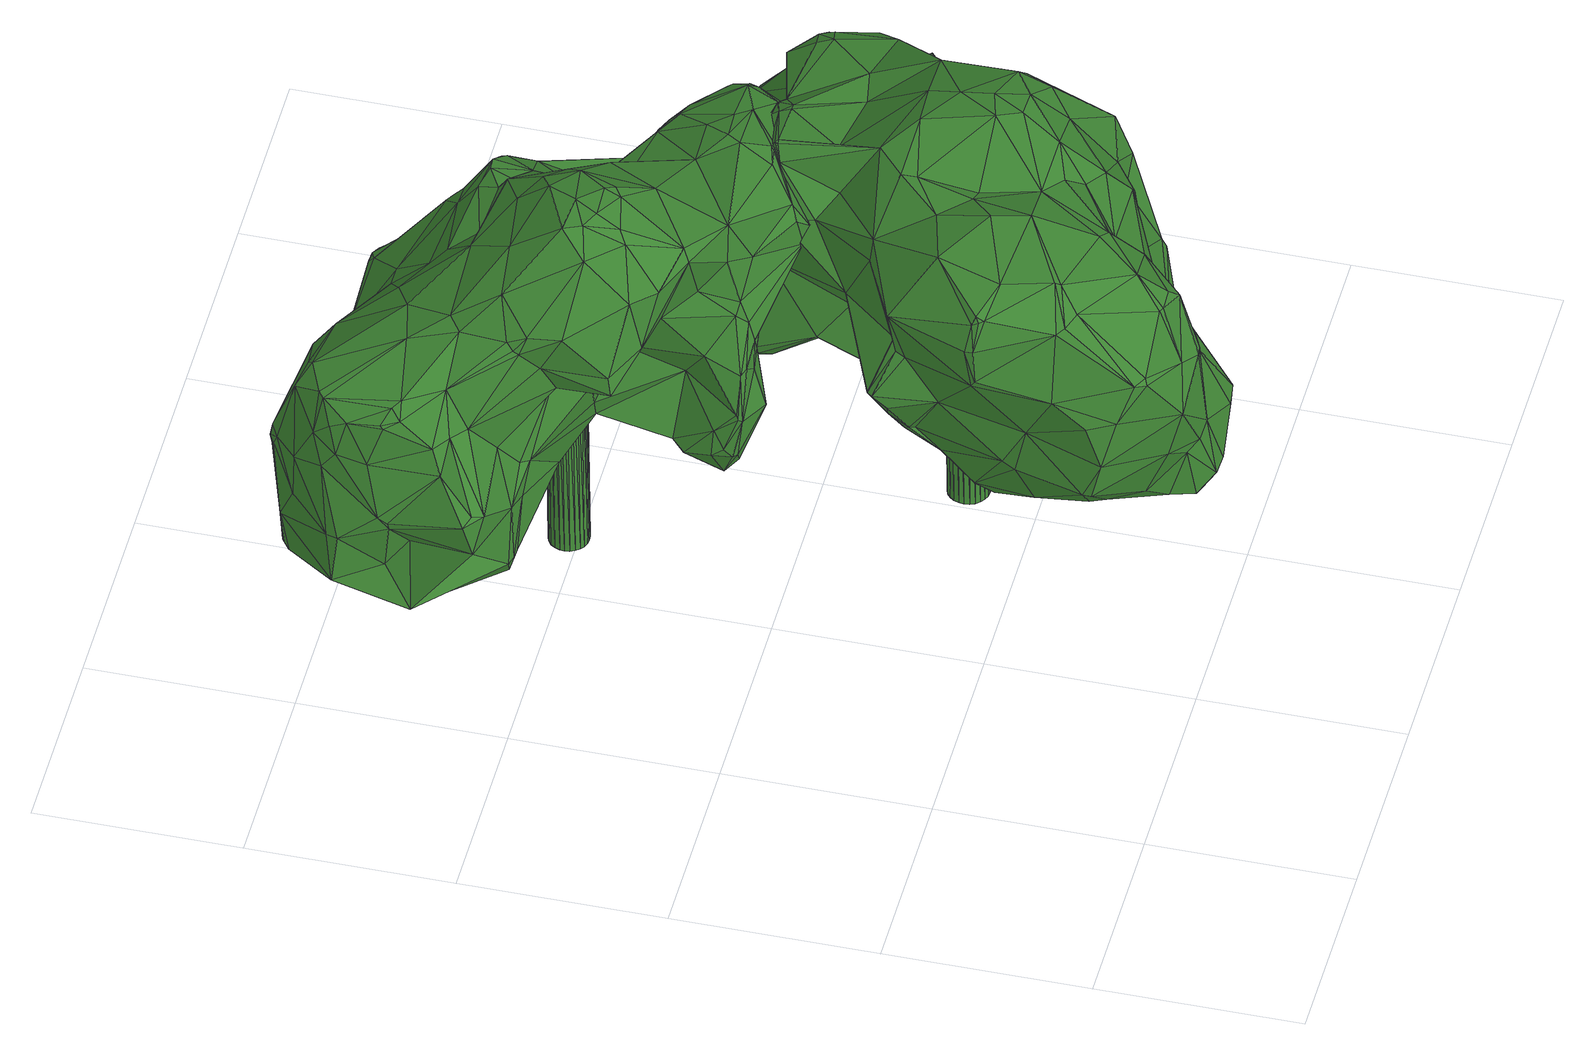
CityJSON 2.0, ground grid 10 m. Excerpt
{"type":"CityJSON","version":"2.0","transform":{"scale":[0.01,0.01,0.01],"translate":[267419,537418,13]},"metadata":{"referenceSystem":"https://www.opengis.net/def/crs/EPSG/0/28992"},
"CityObjects":{
"tree1":{"type":"SolitaryVegetationObject","attributes":{"gtid":32,"crown_width_m":23.28,"crown_median_z":26.07,"crown_r50_m":0.394,"crown_porosity":0.878,"trunk_H_m":12.9,"trunk_DBH_m":1.91,"trunk_radius_m":0.955,"trunk_base_height_m":13.17,"original_gtid":"32"},"geometry":[{"type":"Solid","lod":"3","boundaries":[[[[0,1,2]],[[3,4,5]],[[6,7,8]],[[9,10,11]],[[12,13,14]],[[15,16,17]],[[18,19,20]],[[21,22,23]],[[24,25,26]],[[27,28,29]],[[30,31,32]],[[33,31,30]],[[34,35,36]],[[37,38,39]],[[40,41,42]],[[43,44,45]],[[46,47,27]],[[48,49,50]],[[51,52,16]],[[17,16,52]],[[53,5,54]],[[55,56,57]],[[55,36,56]],[[58,59,60]],[[25,61,62]],[[63,64,28]],[[56,65,57]],[[66,32,67]],[[68,69,70]],[[3,5,71]],[[26,72,73]],[[74,75,76]],[[46,27,29]],[[77,78,79]],[[37,39,24]],[[58,80,81]],[[60,59,82]],[[83,82,59]],[[84,85,86]],[[87,88,89]],[[37,90,91]],[[92,93,91]],[[94,45,95]],[[44,95,45]],[[32,31,96]],[[27,97,28]],[[11,10,98]],[[36,99,34]],[[100,101,102]],[[29,103,104]],[[105,106,107]],[[6,108,7]],[[6,34,108]],[[25,76,75]],[[75,26,25]],[[109,97,27]],[[110,111,112]],[[113,114,115]],[[112,116,117]],[[112,117,118]],[[51,116,119]],[[120,121,105]],[[16,122,123]],[[92,124,125]],[[126,79,40]],[[127,128,129]],[[130,2,131]],[[50,132,133]],[[71,109,134]],[[135,136,137]],[[138,139,140]],[[91,70,38]],[[141,142,143]],[[144,139,145]],[[146,147,148]],[[149,150,151]],[[102,101,152]],[[63,28,97]],[[153,152,2]],[[154,155,95]],[[156,157,158]],[[157,159,158]],[[125,160,93]],[[161,17,162]],[[0,2,130]],[[163,164,89]],[[56,36,35]],[[54,63,53]],[[133,132,165]],[[52,51,119]],[[166,108,167]],[[140,139,168]],[[97,53,63]],[[87,89,164]],[[169,46,104]],[[46,29,104]],[[170,171,172]],[[6,173,174]],[[6,174,35]],[[175,176,177]],[[178,179,180]],[[84,86,56]],[[181,182,183]],[[184,183,182]],[[185,186,187]],[[188,186,185]],[[189,190,191]],[[146,127,192]],[[146,193,127]],[[175,116,112]],[[52,119,162]],[[194,195,196]],[[153,197,102]],[[198,141,54]],[[97,109,71]],[[199,200,134]],[[28,201,29]],[[11,0,9]],[[130,9,0]],[[58,151,59]],[[15,17,161]],[[146,192,147]],[[202,148,147]],[[203,204,205]],[[206,207,45]],[[206,45,94]],[[162,17,52]],[[2,152,131]],[[34,33,167]],[[191,208,209]],[[210,211,111]],[[212,213,214]],[[62,18,215]],[[216,194,217]],[[35,174,218]],[[34,6,35]],[[108,8,7]],[[128,114,129]],[[71,53,97]],[[219,81,80]],[[85,84,220]],[[6,8,173]],[[221,222,39]],[[223,224,225]],[[83,59,151]],[[194,216,195]],[[107,106,226]],[[105,227,106]],[[30,32,66]],[[197,153,64]],[[25,62,228]],[[229,230,231]],[[187,206,232]],[[232,206,94]],[[221,39,38]],[[66,233,30]],[[70,221,38]],[[152,153,102]],[[234,235,126]],[[79,126,149]],[[67,236,130]],[[237,55,57]],[[56,86,65]],[[238,198,4]],[[81,77,239]],[[240,190,241]],[[239,77,79]],[[212,152,101]],[[62,61,18]],[[202,76,148]],[[234,242,235]],[[166,233,214]],[[23,22,227]],[[151,239,149]],[[149,239,79]],[[106,227,22]],[[106,22,226]],[[221,70,222]],[[239,151,58]],[[239,58,81]],[[43,45,207]],[[2,1,201]],[[243,43,207]],[[44,244,95]],[[33,245,31]],[[14,246,12]],[[247,13,12]],[[248,209,224]],[[161,249,15]],[[117,123,118]],[[207,185,243]],[[164,243,185]],[[184,43,243]],[[250,43,184]],[[251,252,253]],[[254,253,252]],[[12,246,181]],[[87,164,193]],[[255,193,164]],[[151,150,83]],[[255,164,185]],[[250,44,43]],[[256,246,14]],[[184,243,164]],[[257,222,258]],[[259,129,260]],[[129,259,192]],[[183,184,163]],[[184,164,163]],[[163,261,183]],[[129,113,260]],[[175,112,262]],[[14,263,256]],[[264,256,263]],[[264,263,14]],[[111,262,112]],[[227,265,23]],[[266,267,238]],[[250,244,44]],[[268,244,250]],[[89,88,261]],[[103,133,165]],[[103,165,104]],[[169,217,46]],[[162,119,269]],[[270,86,85]],[[83,150,265]],[[139,144,168]],[[162,271,161]],[[272,196,199]],[[273,136,274]],[[169,274,217]],[[34,167,108]],[[10,236,98]],[[54,4,198]],[[275,189,191]],[[21,156,22]],[[226,22,156]],[[37,91,38]],[[11,133,0]],[[195,216,92]],[[276,144,145]],[[36,277,99]],[[125,93,92]],[[143,142,158]],[[130,236,9]],[[98,278,11]],[[96,278,98]],[[276,278,96]],[[67,32,236]],[[236,32,96]],[[10,9,236]],[[279,280,213]],[[281,282,242]],[[283,284,280]],[[115,114,285]],[[166,284,108]],[[130,66,67]],[[279,283,280]],[[213,280,214]],[[30,167,33]],[[214,284,166]],[[212,131,152]],[[279,213,100]],[[214,280,284]],[[130,131,66]],[[212,214,233]],[[212,233,66]],[[212,66,131]],[[167,30,233]],[[167,233,166]],[[286,287,288]],[[289,288,287]],[[290,174,287]],[[283,108,284]],[[234,291,242]],[[74,113,266]],[[267,266,113]],[[292,125,124]],[[57,223,237]],[[226,142,198]],[[134,200,71]],[[93,160,68]],[[217,194,46]],[[196,47,194]],[[71,5,53]],[[194,47,46]],[[24,73,37]],[[196,195,199]],[[15,293,16]],[[134,109,272]],[[199,134,272]],[[24,61,25]],[[195,92,91]],[[272,47,196]],[[228,148,294]],[[215,20,295]],[[272,109,47]],[[27,47,109]],[[148,76,294]],[[25,294,76]],[[228,62,215]],[[25,228,294]],[[215,146,228]],[[228,146,148]],[[247,19,296]],[[204,291,297]],[[204,297,205]],[[298,266,238]],[[212,101,213]],[[213,101,100]],[[299,254,127]],[[300,253,185]],[[300,185,187]],[[185,253,255]],[[238,120,198]],[[18,296,19]],[[65,223,57]],[[42,301,302]],[[100,302,301]],[[100,301,279]],[[247,12,303]],[[181,303,12]],[[108,304,8]],[[283,304,108]],[[92,216,136]],[[305,306,307]],[[26,73,24]],[[126,235,308]],[[75,72,26]],[[193,255,299]],[[193,299,127]],[[137,210,110]],[[51,16,309]],[[224,86,270]],[[237,138,55]],[[110,112,118]],[[1,29,201]],[[290,287,286]],[[120,113,115]],[[310,170,172]],[[86,223,65]],[[224,223,86]],[[153,2,201]],[[140,55,138]],[[258,222,70]],[[206,187,186]],[[188,206,186]],[[311,312,313]],[[18,20,215]],[[296,61,257]],[[18,61,296]],[[147,192,259]],[[314,91,90]],[[260,147,259]],[[253,299,255]],[[31,276,96]],[[54,141,143]],[[315,84,56]],[[314,90,3]],[[236,96,98]],[[217,274,136]],[[126,308,149]],[[1,103,29]],[[120,115,121]],[[301,316,279]],[[70,69,258]],[[203,157,156]],[[197,157,203]],[[107,198,120]],[[249,317,154]],[[155,154,317]],[[81,318,77]],[[85,171,270]],[[91,93,68]],[[74,298,75]],[[74,266,298]],[[232,230,187]],[[319,320,209]],[[129,192,127]],[[184,182,268]],[[216,217,136]],[[99,245,33]],[[277,245,99]],[[308,235,282]],[[242,282,235]],[[168,144,276]],[[42,297,40]],[[40,297,321]],[[320,322,241]],[[323,248,170]],[[319,248,323]],[[208,191,240]],[[219,80,324]],[[324,80,58]],[[231,325,323]],[[306,326,122]],[[68,70,91]],[[189,327,190]],[[248,171,170]],[[324,58,60]],[[312,311,138]],[[260,202,147]],[[64,54,159]],[[328,176,208]],[[328,271,176]],[[285,114,252]],[[40,79,41]],[[79,78,41]],[[193,329,87]],[[146,329,193]],[[292,160,125]],[[48,313,210]],[[207,188,185]],[[83,285,82]],[[265,285,83]],[[89,261,163]],[[87,329,88]],[[24,39,222]],[[303,183,261]],[[303,261,247]],[[23,265,150]],[[116,309,117]],[[42,41,330]],[[42,330,286]],[[226,156,158]],[[256,331,246]],[[331,256,154]],[[162,269,177]],[[219,231,323]],[[85,172,171]],[[85,220,172]],[[257,247,296]],[[155,328,231]],[[155,271,328]],[[74,76,202]],[[116,51,309]],[[332,276,31]],[[168,276,332]],[[267,113,120]],[[72,75,298]],[[258,305,333]],[[149,281,150]],[[308,281,149]],[[277,36,140]],[[224,262,211]],[[224,211,225]],[[232,94,230]],[[175,262,209]],[[224,209,262]],[[326,160,292]],[[305,160,326]],[[187,230,324]],[[324,230,229]],[[219,324,229]],[[207,206,188]],[[230,94,231]],[[229,231,219]],[[198,142,141]],[[92,136,124]],[[135,124,136]],[[68,160,305]],[[300,187,324]],[[237,223,225]],[[138,237,225]],[[201,64,153]],[[28,64,201]],[[54,64,63]],[[64,157,197]],[[183,303,181]],[[73,72,90]],[[19,247,20]],[[195,314,199]],[[195,91,314]],[[71,314,3]],[[200,314,71]],[[200,199,314]],[[264,306,293]],[[226,198,107]],[[265,227,121]],[[61,222,257]],[[49,169,132]],[[247,295,20]],[[231,241,322]],[[268,181,334]],[[300,324,251]],[[154,256,249]],[[23,150,281]],[[246,331,334]],[[246,334,181]],[[128,252,114]],[[137,136,273]],[[273,48,137]],[[269,119,116]],[[270,171,224]],[[54,143,159]],[[158,159,143]],[[178,327,179]],[[73,90,37]],[[128,127,254]],[[126,40,234]],[[299,253,254]],[[174,173,289]],[[175,209,176]],[[209,208,176]],[[315,56,35]],[[33,34,99]],[[305,307,333]],[[64,159,157]],[[333,14,13]],[[48,210,137]],[[310,172,220]],[[54,5,4]],[[102,205,100]],[[203,156,204]],[[291,204,21]],[[156,21,204]],[[1,133,103]],[[0,133,1]],[[286,220,290]],[[162,177,271]],[[176,271,177]],[[95,231,94]],[[155,231,95]],[[145,50,133]],[[277,140,245]],[[203,205,197]],[[82,285,252]],[[335,320,319]],[[107,120,105]],[[16,123,309]],[[117,309,123]],[[173,304,289]],[[8,304,173]],[[24,222,61]],[[41,78,330]],[[332,31,245]],[[332,245,168]],[[220,84,315]],[[305,69,68]],[[258,69,305]],[[258,333,257]],[[306,305,326]],[[110,210,111]],[[302,100,297]],[[224,171,248]],[[278,145,133]],[[133,11,278]],[[139,311,50]],[[48,50,311]],[[138,311,139]],[[102,197,205]],[[234,297,291]],[[234,321,297]],[[311,313,48]],[[336,82,251]],[[251,60,336]],[[60,82,336]],[[262,111,211]],[[174,289,287]],[[283,279,316]],[[283,316,304]],[[304,316,288]],[[313,312,211]],[[225,211,138]],[[312,138,211]],[[286,316,301]],[[42,286,301]],[[304,288,289]],[[286,288,316]],[[325,322,335]],[[300,251,253]],[[335,322,320]],[[60,251,324]],[[231,322,325]],[[264,15,249]],[[264,249,256]],[[50,145,139]],[[319,209,248]],[[72,298,90]],[[278,276,145]],[[209,320,180]],[[286,310,220]],[[154,95,331]],[[175,177,269]],[[269,116,175]],[[191,190,240]],[[281,21,23]],[[231,328,241]],[[36,337,140]],[[55,140,337]],[[55,337,36]],[[325,335,319]],[[323,325,319]],[[113,129,114]],[[265,121,115]],[[285,265,115]],[[260,113,202]],[[202,113,74]],[[241,190,327]],[[275,327,189]],[[320,241,327]],[[178,180,327]],[[327,180,320]],[[170,318,323]],[[254,252,128]],[[244,331,95]],[[331,244,334]],[[155,317,271]],[[268,334,244]],[[250,184,268]],[[120,238,267]],[[4,3,338]],[[42,302,297]],[[90,338,3]],[[292,123,326]],[[122,326,123]],[[123,292,118]],[[105,121,227]],[[257,13,247]],[[333,13,257]],[[205,297,100]],[[77,318,78]],[[323,318,219]],[[219,318,81]],[[234,40,321]],[[330,170,310]],[[330,310,286]],[[226,158,142]],[[264,307,306]],[[238,4,338]],[[238,338,298]],[[298,338,90]],[[268,182,181]],[[333,307,14]],[[14,307,264]],[[118,124,110]],[[292,124,118]],[[327,275,179]],[[165,132,104]],[[49,132,50]],[[180,179,275]],[[137,110,124]],[[135,137,124]],[[220,315,290]],[[104,132,169]],[[82,252,251]],[[240,241,328]],[[247,261,295]],[[21,281,291]],[[242,291,281]],[[315,35,218]],[[168,245,140]],[[313,211,210]],[[315,218,290]],[[290,218,174]],[[281,308,282]],[[261,88,295]],[[146,215,295]],[[329,146,295]],[[329,295,88]],[[264,293,15]],[[48,273,49]],[[122,16,293]],[[209,339,275]],[[180,275,339]],[[180,339,209]],[[209,275,191]],[[78,340,330]],[[170,330,340]],[[170,340,318]],[[78,318,340]],[[328,208,240]],[[122,293,306]],[[49,274,169]],[[273,274,49]],[[249,161,317]],[[161,271,317]],[[341,342,343]],[[341,343,344]],[[344,343,345]],[[344,345,346]],[[343,342,347]],[[343,347,345]],[[345,347,348]],[[345,348,346]],[[347,342,349]],[[347,349,348]],[[348,349,350]],[[348,350,346]],[[349,342,351]],[[349,351,350]],[[350,351,352]],[[350,352,346]],[[351,342,353]],[[351,353,352]],[[352,353,354]],[[352,354,346]],[[353,342,355]],[[353,355,354]],[[354,355,356]],[[354,356,346]],[[355,342,357]],[[355,357,356]],[[356,357,358]],[[356,358,346]],[[357,342,359]],[[357,359,358]],[[358,359,360]],[[358,360,346]],[[359,342,361]],[[359,361,360]],[[360,361,362]],[[360,362,346]],[[361,342,363]],[[361,363,362]],[[362,363,364]],[[362,364,346]],[[363,342,365]],[[363,365,364]],[[364,365,366]],[[364,366,346]],[[365,342,367]],[[365,367,366]],[[366,367,368]],[[366,368,346]],[[367,342,369]],[[367,369,368]],[[368,369,370]],[[368,370,346]],[[369,342,371]],[[369,371,370]],[[370,371,372]],[[370,372,346]],[[371,342,373]],[[371,373,372]],[[372,373,374]],[[372,374,346]],[[373,342,375]],[[373,375,374]],[[374,375,376]],[[374,376,346]],[[375,342,377]],[[375,377,376]],[[376,377,378]],[[376,378,346]],[[377,342,379]],[[377,379,378]],[[378,379,380]],[[378,380,346]],[[379,342,381]],[[379,381,380]],[[380,381,382]],[[380,382,346]],[[381,342,383]],[[381,383,382]],[[382,383,384]],[[382,384,346]],[[383,342,385]],[[383,385,384]],[[384,385,386]],[[384,386,346]],[[385,342,387]],[[385,387,386]],[[386,387,388]],[[386,388,346]],[[387,342,389]],[[387,389,388]],[[388,389,390]],[[388,390,346]],[[389,342,341]],[[389,341,390]],[[390,341,344]],[[390,344,346]]]]}]},
"tree2":{"type":"SolitaryVegetationObject","attributes":{"gtid":30,"crown_width_m":24.38,"crown_median_z":25.93,"crown_r50_m":0.555,"crown_porosity":0.805,"trunk_H_m":12.82,"trunk_DBH_m":2,"trunk_radius_m":1,"trunk_base_height_m":13.11,"original_gtid":"30"},"geometry":[{"type":"Solid","lod":"3","boundaries":[[[[391,392,393]],[[394,395,396]],[[397,398,399]],[[400,399,398]],[[401,402,403]],[[401,404,402]],[[405,406,407]],[[408,409,410]],[[411,412,413]],[[414,415,416]],[[414,417,415]],[[418,419,420]],[[421,422,423]],[[424,425,426]],[[427,428,429]],[[430,431,432]],[[433,434,435]],[[394,436,437]],[[438,439,440]],[[441,442,428]],[[443,391,444]],[[445,443,444]],[[446,447,448]],[[435,449,433]],[[450,451,452]],[[450,453,451]],[[454,452,451]],[[455,456,457]],[[407,406,458]],[[459,460,461]],[[437,462,394]],[[463,464,465]],[[466,467,468]],[[469,470,465]],[[471,441,472]],[[472,473,471]],[[474,475,476]],[[477,448,478]],[[424,479,480]],[[481,482,483]],[[484,485,486]],[[487,488,489]],[[456,490,491]],[[473,472,492]],[[456,491,457]],[[448,493,446]],[[494,495,496]],[[495,497,498]],[[499,457,491]],[[489,500,501]],[[502,447,446]],[[454,503,452]],[[406,405,504]],[[505,451,453]],[[399,506,397]],[[507,397,506]],[[508,509,510]],[[511,430,432]],[[441,428,472]],[[499,512,513]],[[514,515,516]],[[517,484,518]],[[426,519,479]],[[432,520,511]],[[521,436,522]],[[523,520,524]],[[432,525,520]],[[511,526,527]],[[528,501,529]],[[447,478,448]],[[530,478,447]],[[531,532,533]],[[534,509,518]],[[534,510,509]],[[534,484,510]],[[535,499,513]],[[536,537,478]],[[538,537,536]],[[511,523,539]],[[540,532,531]],[[541,542,513]],[[543,507,474]],[[440,544,545]],[[546,488,547]],[[548,549,550]],[[414,551,519]],[[414,519,426]],[[401,552,404]],[[553,442,554]],[[432,431,525]],[[455,457,407]],[[555,556,557]],[[558,452,503]],[[452,539,450]],[[523,450,539]],[[559,560,561]],[[533,560,559]],[[527,562,563]],[[452,558,539]],[[539,558,511]],[[461,460,512]],[[439,564,565]],[[474,566,475]],[[498,481,567]],[[548,553,568]],[[569,570,528]],[[528,570,501]],[[439,571,564]],[[502,455,407]],[[554,572,573]],[[545,503,574]],[[509,575,518]],[[454,574,503]],[[576,577,578]],[[570,487,489]],[[570,489,501]],[[579,580,400]],[[581,482,497]],[[582,538,408]],[[445,583,584]],[[433,449,547]],[[507,585,474]],[[481,483,586]],[[443,564,587]],[[549,588,589]],[[448,393,493]],[[417,590,586]],[[528,524,569]],[[591,545,544]],[[591,544,592]],[[593,594,595]],[[596,594,593]],[[507,506,585]],[[549,423,588]],[[421,423,549]],[[451,505,597]],[[598,427,429]],[[420,598,429]],[[492,472,599]],[[599,598,420]],[[492,599,420]],[[487,570,600]],[[566,601,431]],[[435,602,603]],[[477,537,400]],[[604,605,606]],[[428,427,599]],[[599,427,598]],[[472,428,599]],[[492,607,473]],[[434,487,600]],[[608,609,610]],[[607,492,611]],[[602,468,612]],[[421,613,614]],[[496,495,615]],[[468,419,418]],[[469,466,553]],[[430,475,431]],[[616,600,569]],[[570,569,600]],[[601,617,431]],[[515,617,601]],[[450,523,524]],[[450,524,528]],[[604,618,605]],[[478,537,477]],[[595,577,593]],[[511,520,523]],[[493,393,392]],[[410,619,400]],[[620,621,622]],[[623,624,455]],[[623,625,624]],[[498,626,495]],[[518,484,534]],[[394,462,395]],[[481,498,482]],[[459,627,490]],[[410,409,619]],[[508,510,628]],[[629,517,555]],[[407,413,447]],[[424,480,532]],[[508,630,509]],[[628,542,508]],[[624,459,490]],[[559,561,411]],[[611,434,631]],[[611,631,607]],[[632,422,421]],[[604,633,634]],[[446,455,502]],[[623,455,446]],[[622,583,393]],[[583,622,621]],[[595,578,577]],[[448,622,393]],[[624,571,459]],[[625,571,624]],[[574,454,597]],[[456,455,624]],[[456,624,490]],[[625,564,571]],[[625,587,564]],[[565,443,592]],[[596,635,632]],[[445,444,583]],[[636,442,637]],[[636,637,553]],[[553,637,442]],[[453,542,505]],[[596,632,614]],[[421,614,632]],[[466,636,553]],[[477,400,398]],[[638,639,561]],[[561,639,411]],[[447,413,530]],[[533,559,531]],[[392,623,493]],[[606,640,641]],[[512,499,642]],[[512,642,461]],[[574,597,440]],[[510,484,643]],[[486,643,484]],[[510,643,628]],[[607,616,608]],[[607,608,473]],[[407,457,405]],[[548,613,549]],[[549,613,421]],[[454,451,597]],[[499,491,642]],[[391,587,392]],[[623,587,625]],[[443,565,564]],[[392,587,623]],[[403,402,405]],[[490,642,491]],[[490,627,642]],[[461,627,459]],[[642,627,461]],[[494,496,644]],[[618,644,496]],[[532,645,424]],[[646,614,613]],[[494,497,495]],[[497,482,498]],[[601,566,647]],[[446,493,623]],[[587,391,443]],[[632,635,422]],[[501,500,529]],[[513,648,541]],[[512,648,513]],[[439,460,571]],[[649,542,453]],[[508,542,649]],[[604,634,463]],[[500,556,529]],[[649,630,508]],[[405,650,504]],[[651,533,652]],[[500,557,556]],[[459,571,460]],[[653,460,439]],[[512,460,653]],[[468,418,466]],[[494,644,589]],[[549,589,644]],[[581,415,482]],[[483,482,415]],[[463,603,602]],[[463,602,464]],[[574,440,545]],[[418,636,466]],[[630,654,655]],[[656,594,596]],[[614,656,596]],[[466,469,467]],[[429,418,420]],[[429,636,418]],[[442,636,428]],[[428,636,429]],[[391,393,444]],[[583,444,393]],[[471,572,554]],[[469,612,467]],[[612,465,464]],[[465,612,469]],[[657,654,450]],[[649,453,654]],[[658,659,552]],[[658,552,401]],[[653,648,512]],[[410,400,580]],[[595,594,660]],[[420,611,492]],[[395,462,514]],[[437,514,462]],[[656,660,594]],[[647,660,661]],[[561,560,638]],[[441,554,442]],[[661,660,656]],[[616,569,524]],[[495,626,615]],[[541,505,542]],[[662,641,663]],[[449,664,662]],[[449,662,547]],[[610,522,436]],[[543,621,620]],[[543,620,507]],[[483,415,417]],[[467,612,468]],[[540,645,532]],[[588,665,666]],[[443,445,584]],[[443,584,592]],[[614,646,396]],[[489,667,500]],[[450,654,453]],[[590,486,485]],[[483,417,586]],[[409,506,619]],[[668,643,669]],[[667,488,546]],[[635,551,422]],[[531,559,458]],[[670,543,476]],[[543,474,476]],[[610,436,572]],[[610,572,471]],[[484,629,485]],[[640,485,629]],[[502,407,447]],[[618,470,644]],[[659,590,417]],[[658,590,659]],[[486,590,658]],[[506,399,619]],[[458,413,407]],[[584,671,672]],[[411,413,559]],[[458,559,413]],[[605,615,567]],[[671,563,562]],[[670,563,671]],[[645,540,425]],[[469,549,470]],[[416,665,551]],[[661,516,647]],[[601,647,516]],[[664,633,662]],[[634,633,664]],[[662,633,641]],[[471,554,441]],[[396,395,614]],[[585,576,578]],[[585,578,673]],[[479,635,593]],[[529,657,528]],[[450,528,657]],[[504,650,674]],[[650,675,674]],[[614,395,656]],[[514,656,395]],[[514,661,656]],[[435,603,449]],[[584,672,592]],[[673,578,660]],[[514,516,661]],[[615,618,496]],[[605,618,615]],[[434,611,435]],[[676,435,611]],[[419,611,420]],[[663,640,677]],[[641,640,663]],[[400,619,399]],[[410,582,408]],[[397,507,620]],[[470,618,604]],[[477,398,448]],[[622,448,398]],[[620,622,398]],[[620,398,397]],[[498,567,626]],[[591,678,545]],[[526,545,678]],[[479,593,480]],[[593,679,480]],[[616,631,600]],[[607,631,616]],[[426,425,552]],[[606,641,633]],[[615,626,567]],[[515,437,436]],[[586,680,481]],[[567,481,680]],[[566,585,647]],[[474,585,566]],[[396,572,394]],[[396,573,572]],[[551,665,422]],[[423,422,681]],[[576,409,408]],[[423,665,588]],[[422,665,681]],[[473,608,471]],[[640,629,677]],[[423,681,665]],[[585,506,576]],[[521,525,431]],[[471,608,610]],[[562,678,671]],[[645,425,424]],[[527,682,430]],[[563,682,527]],[[521,617,436]],[[683,684,597]],[[470,549,644]],[[419,468,602]],[[419,602,685]],[[685,602,435]],[[568,554,573]],[[568,553,554]],[[520,686,524]],[[573,396,646]],[[610,525,522]],[[573,613,568]],[[646,613,573]],[[687,639,638]],[[643,542,628]],[[543,670,621]],[[621,670,583]],[[584,583,670]],[[584,670,671]],[[658,535,669]],[[535,513,669]],[[417,414,552]],[[414,426,552]],[[536,412,538]],[[486,669,643]],[[668,669,513]],[[658,669,486]],[[687,577,576]],[[649,654,630]],[[408,639,687]],[[408,687,576]],[[478,530,536]],[[530,413,536]],[[413,412,536]],[[688,616,524]],[[419,685,611]],[[676,611,685]],[[601,516,515]],[[557,500,667]],[[430,511,527]],[[640,606,567]],[[605,567,606]],[[663,547,662]],[[484,517,629]],[[558,526,511]],[[675,552,425]],[[553,550,469]],[[689,401,690]],[[638,691,687]],[[604,465,470]],[[612,464,602]],[[651,652,692]],[[548,568,613]],[[666,589,588]],[[416,551,414]],[[415,666,416]],[[638,560,692]],[[670,476,563]],[[520,525,686]],[[525,521,522]],[[595,660,578]],[[682,563,476]],[[430,682,475]],[[604,606,633]],[[547,488,433]],[[433,488,434]],[[653,438,648]],[[531,674,540]],[[538,582,579]],[[487,434,488]],[[667,489,488]],[[692,560,651]],[[409,576,506]],[[394,572,436]],[[494,589,666]],[[581,666,415]],[[497,494,666]],[[497,666,581]],[[406,531,458]],[[585,673,647]],[[673,660,647]],[[515,436,617]],[[659,417,552]],[[542,668,513]],[[542,643,668]],[[684,440,597]],[[575,509,655]],[[404,552,675]],[[400,537,579]],[[538,579,537]],[[689,535,658]],[[555,529,556]],[[555,657,529]],[[676,685,435]],[[555,517,575]],[[518,575,517]],[[548,550,553]],[[689,658,401]],[[403,693,401]],[[689,690,535]],[[535,690,499]],[[597,505,683]],[[541,683,505]],[[604,463,465]],[[469,550,549]],[[438,440,684]],[[521,431,617]],[[579,582,580]],[[580,582,410]],[[687,691,577]],[[577,691,593]],[[692,691,638]],[[514,437,515]],[[640,680,590]],[[640,590,485]],[[590,680,586]],[[440,592,544]],[[503,545,526]],[[503,526,558]],[[406,674,531]],[[401,693,690]],[[694,693,403]],[[438,653,439]],[[683,438,684]],[[683,648,438]],[[541,648,683]],[[551,635,519]],[[635,479,519]],[[424,426,479]],[[405,457,694]],[[405,694,403]],[[566,431,475]],[[694,499,693]],[[499,690,693]],[[694,457,499]],[[525,610,609]],[[677,695,663]],[[688,696,609]],[[525,609,696]],[[525,696,686]],[[688,524,696]],[[524,686,696]],[[609,608,616]],[[616,688,609]],[[546,547,695]],[[546,695,667]],[[663,695,547]],[[677,629,695]],[[557,667,695]],[[555,557,695]],[[555,695,629]],[[567,680,640]],[[440,565,592]],[[439,565,440]],[[463,634,603]],[[691,692,679]],[[691,679,593]],[[603,634,449]],[[664,449,634]],[[434,600,631]],[[596,593,635]],[[666,665,416]],[[674,425,540]],[[527,526,678]],[[527,678,562]],[[533,651,560]],[[682,476,475]],[[592,672,591]],[[671,678,672]],[[678,591,672]],[[402,650,405]],[[404,650,402]],[[675,650,404]],[[509,630,655]],[[575,655,555]],[[555,655,657]],[[504,674,406]],[[674,675,425]],[[657,655,654]],[[408,412,639]],[[639,412,411]],[[538,412,408]],[[532,480,652]],[[532,652,533]],[[679,692,652]],[[679,652,480]],[[697,698,699]],[[697,699,700]],[[700,699,701]],[[700,701,702]],[[699,698,703]],[[699,703,701]],[[701,703,704]],[[701,704,702]],[[703,698,705]],[[703,705,704]],[[704,705,706]],[[704,706,702]],[[705,698,707]],[[705,707,706]],[[706,707,708]],[[706,708,702]],[[707,698,709]],[[707,709,708]],[[708,709,710]],[[708,710,702]],[[709,698,711]],[[709,711,710]],[[710,711,712]],[[710,712,702]],[[711,698,713]],[[711,713,712]],[[712,713,714]],[[712,714,702]],[[713,698,715]],[[713,715,714]],[[714,715,716]],[[714,716,702]],[[715,698,717]],[[715,717,716]],[[716,717,718]],[[716,718,702]],[[717,698,719]],[[717,719,718]],[[718,719,720]],[[718,720,702]],[[719,698,721]],[[719,721,720]],[[720,721,722]],[[720,722,702]],[[721,698,723]],[[721,723,722]],[[722,723,724]],[[722,724,702]],[[723,698,725]],[[723,725,724]],[[724,725,726]],[[724,726,702]],[[725,698,727]],[[725,727,726]],[[726,727,728]],[[726,728,702]],[[727,698,729]],[[727,729,728]],[[728,729,730]],[[728,730,702]],[[729,698,731]],[[729,731,730]],[[730,731,732]],[[730,732,702]],[[731,698,733]],[[731,733,732]],[[732,733,734]],[[732,734,702]],[[733,698,735]],[[733,735,734]],[[734,735,736]],[[734,736,702]],[[735,698,737]],[[735,737,736]],[[736,737,738]],[[736,738,702]],[[737,698,739]],[[737,739,738]],[[738,739,740]],[[738,740,702]],[[739,698,741]],[[739,741,740]],[[740,741,742]],[[740,742,702]],[[741,698,743]],[[741,743,742]],[[742,743,744]],[[742,744,702]],[[743,698,745]],[[743,745,744]],[[744,745,746]],[[744,746,702]],[[745,698,697]],[[745,697,746]],[[746,697,700]],[[746,700,702]]]]}]}
},
"vertices":[
[298,3575,1728],[588,3372,1943],[587,3618,1849],[1486,2877,2299],[1538,3049,2105],[1358,3047,2337],[403,4130,585],[417,4155,613],[450,4169,597],[266,3610,1702],[207,3651,1638],[226,3564,1663],[2302,2215,1380],[2076,2245,1453],[1999,2255,1395],[1333,2107,1093],[1159,2174,1125],[1191,2203,886],[2385,2274,1981],[2385,2215,1908],[2403,2229,1889],[1810,3733,1579],[1887,3667,1598],[1929,3722,1512],[2070,2348,2217],[2266,2418,2179],[2011,2422,2223],[821,2942,2473],[860,3199,2269],[678,3194,2134],[249,3938,1286],[151,3650,1113],[223,3866,1396],[159,3842,935],[143,3867,683],[281,3668,558],[109,3486,614],[1785,2338,2270],[1735,2177,2210],[1842,2207,2226],[1546,3882,791],[1521,3871,754],[1161,4109,994],[2503,2373,796],[2332,2422,698],[2371,2562,654],[759,2827,2346],[857,2856,2475],[615,2922,1666],[569,2984,1816],[388,3281,1537],[1154,2262,936],[1172,2226,882],[1201,3124,2414],[1305,3317,2263],[384,3088,737],[381,3406,479],[470,3107,621],[2180,3638,922],[2318,3606,1019],[2351,3496,1015],[2277,2277,2089],[2347,2389,2099],[1131,3230,2317],[1005,3419,2096],[560,3124,584],[284,3984,1453],[244,3899,1547],[1403,2188,1933],[1647,2039,1965],[1669,2066,2050],[1228,2955,2464],[1924,2528,2217],[1828,2407,2266],[2041,2777,2017],[2061,2689,2122],[2167,2669,2086],[1811,3651,659],[1549,3825,718],[1695,3864,725],[1947,3527,678],[1938,3549,672],[2317,3442,1171],[2249,3577,1204],[651,3307,582],[678,3273,583],[597,3135,573],[2765,2376,1272],[2618,2354,1491],[2769,2332,1262],[1709,2530,2191],[1261,2268,2241],[973,2384,2244],[1249,2269,2025],[2279,2738,573],[2011,2420,699],[189,3710,1398],[1090,3069,2467],[200,3634,1627],[191,3626,795],[941,4145,1378],[584,4080,1602],[876,4020,1593],[538,3135,1973],[541,3042,2017],[1887,3419,1846],[1819,3470,1908],[1821,3446,1912],[424,4175,780],[999,2922,2502],[1087,2722,1552],[980,2831,1264],[1337,2487,1217],[2177,2913,1697],[2160,2955,1469],[1927,3337,1680],[1179,2316,1020],[1166,2207,1153],[1197,2366,1458],[1163,2325,878],[1892,3319,1842],[1943,3376,1713],[1224,2172,1396],[1192,2192,1378],[1036,2532,1805],[1176,2392,1880],[1821,3952,1116],[2514,2839,1523],[2361,2933,1416],[2242,2904,1678],[309,3944,1656],[342,3972,1659],[524,3075,1921],[391,3384,1756],[1109,2816,2495],[978,2614,1840],[710,2541,1911],[865,2771,1558],[388,3076,1088],[113,3137,1268],[77,3183,1053],[1649,3340,1921],[1719,3498,1916],[1620,3437,1897],[83,3190,1278],[286,3342,1556],[2507,2602,1791],[2368,2792,1802],[2318,2530,2097],[1886,3897,1079],[2153,3600,1230],[2284,3671,1046],[518,4044,1665],[793,3666,1864],[1935,2347,746],[1806,2540,742],[1663,3639,1717],[1284,3594,1779],[1656,3542,1846],[1360,3466,1844],[1301,2222,1738],[1338,2236,719],[1274,2289,691],[2768,2299,1240],[2758,2418,1220],[525,3105,1936],[359,4099,980],[192,3901,918],[34,3219,1244],[537,2875,2041],[1306,3390,570],[1045,3270,818],[1017,3484,777],[516,4126,518],[560,3983,536],[1284,2536,828],[1400,2509,820],[1329,2525,807],[1740,3180,1673],[1532,3084,1698],[1484,3147,1322],[2413,2111,1129],[2462,2154,971],[2660,2177,1196],[2524,2244,962],[2615,2694,881],[2422,2760,731],[2411,2798,756],[2433,2714,734],[1893,2665,1287],[1854,2651,1165],[1443,2533,1220],[2432,2797,1734],[2597,2729,1429],[868,2654,2392],[987,2411,2314],[917,2693,2436],[972,3750,1790],[1712,3296,1951],[1089,2732,2475],[1139,2768,2484],[661,3432,1966],[2282,2794,1861],[1286,3680,1675],[1422,3868,1471],[1333,3873,1460],[2317,2778,606],[2399,2573,677],[1515,2483,980],[1306,2927,1117],[870,2815,1470],[656,3054,1145],[442,4111,1574],[589,4251,1172],[462,4197,1217],[2418,2321,1975],[774,2476,2216],[693,2596,2186],[558,3875,583],[1912,3408,712],[790,3603,750],[1826,2188,2218],[1908,2205,2174],[483,3072,738],[966,2992,869],[553,3065,1013],[1772,3500,1925],[1935,3623,1601],[2374,2438,2085],[2110,3168,902],[2230,2864,618],[1996,2838,698],[2265,2832,600],[356,4094,1210],[1659,4059,1265],[1756,4032,1263],[228,3815,1599],[423,3071,748],[1609,3041,1971],[2023,3740,882],[1751,2516,990],[1935,2791,990],[1689,4049,1290],[2507,2400,800],[2332,2251,796],[146,3595,1060],[2230,2257,1053],[2349,2203,1796],[1367,3128,792],[1548,2315,841],[2448,2296,793],[2305,3316,1066],[2220,3269,1124],[2449,2906,1191],[2443,2902,1306],[2686,2748,1101],[1828,2319,941],[2060,2235,1936],[1717,1993,1890],[2391,2814,1764],[2296,2850,1774],[2591,2311,1470],[1049,2839,1132],[1874,2428,1280],[1532,2200,1248],[2029,3578,1519],[1990,2775,2003],[1936,2835,1679],[2384,2130,885],[1225,2468,811],[666,3214,609],[1480,2452,738],[939,2810,2490],[551,2648,1735],[559,2663,1831],[1492,2720,1571],[190,3363,1399],[205,3512,953],[216,3409,1536],[666,4253,1063],[560,4254,1134],[1835,3806,1411],[1781,4006,1266],[603,4256,1042],[517,4228,1124],[2070,3382,1307],[1026,3997,708],[722,3958,613],[712,4067,777],[609,4071,607],[732,3915,621],[1628,4024,1320],[1279,2236,1666],[1312,2158,1325],[2322,2503,2116],[2476,2330,1730],[2356,2209,1908],[1282,4061,1189],[1994,2779,2055],[2528,2842,1264],[2315,2946,1072],[1095,4144,1040],[1165,4128,1110],[2482,2258,1386],[536,4156,717],[1700,2022,1782],[1303,2154,1511],[1554,2325,1565],[1789,3997,1246],[1153,2194,1135],[1107,3558,802],[502,3172,1340],[605,3091,1173],[802,2988,1505],[1307,2621,2355],[571,3809,643],[710,4190,928],[1534,2407,767],[1618,3555,666],[1422,3096,837],[1741,3179,1123],[1401,3793,1092],[1879,3185,941],[1700,3275,702],[2151,3212,901],[1689,3249,811],[1297,2181,1622],[1924,2893,1429],[1767,2657,784],[2613,2436,1505],[1255,3751,795],[2198,2246,879],[149,3603,1086],[1814,2094,1734],[2357,2143,875],[1672,3265,914],[2344,3403,1102],[337,3344,868],[1628,2847,2063],[1213,2906,1450],[1526,3607,702],[1470,3046,16],[1375,3045,17],[1467,3071,16],[1478,3064,1306],[1475,3088,1306],[1383,3062,1307],[1457,3094,16],[1465,3111,1306],[1442,3114,16],[1449,3131,1305],[1422,3128,16],[1429,3146,1305],[1398,3138,16],[1406,3155,1305],[1374,3140,16],[1381,3158,1305],[1349,3137,16],[1357,3154,1306],[1326,3127,16],[1334,3144,1306],[1307,3112,16],[1314,3129,1306],[1292,3092,17],[1299,3109,1306],[1282,3068,17],[1290,3086,1307],[1280,3044,17],[1287,3061,1307],[1283,3019,18],[1291,3036,1308],[1293,2996,18],[1301,3014,1308],[1308,2977,18],[1316,2994,1308],[1328,2962,18],[1336,2979,1308],[1352,2952,18],[1359,2970,1308],[1376,2950,18],[1384,2967,1308],[1401,2953,18],[1409,2971,1308],[1424,2963,18],[1432,2980,1307],[1443,2978,17],[1451,2996,1307],[1458,2998,17],[1466,3016,1307],[1468,3022,17],[1475,3039,1306],
[1310,247,2104],[1082,257,1890],[1318,145,1799],[2995,1151,742],[2887,1004,647],[2908,1295,561],[1833,41,1102],[1559,85,1236],[1693,42,895],[1591,48,888],[1081,1569,1513],[1068,1472,1449],[1062,1544,1511],[1178,1493,1312],[1083,1235,1525],[1146,950,1163],[1091,825,1416],[1450,470,819],[1707,126,873],[1551,132,822],[1338,587,816],[1346,505,839],[1007,539,1166],[1705,1829,1288],[1715,2170,1048],[1860,1939,1293],[1588,1930,1323],[3322,2188,907],[3288,2274,949],[3507,2015,980],[2579,1510,723],[2257,1452,1065],[2484,1620,1001],[1520,1258,886],[1431,1324,1006],[1548,1458,1280],[3595,1917,954],[3593,1875,948],[3544,1975,940],[2659,702,1773],[2719,750,1355],[2781,851,1821],[3040,2545,1450],[3241,2192,1533],[3169,2420,1270],[2982,1162,945],[2931,995,730],[1600,1196,2338],[1460,886,2428],[1740,907,2320],[3534,1789,970],[3252,1836,653],[1412,379,2216],[1331,236,2107],[1440,240,2114],[990,371,1662],[970,440,1394],[1219,117,1572],[2973,2643,1282],[2529,1573,2283],[2183,1397,2436],[2410,1182,2405],[2213,1556,2382],[2185,1238,2457],[932,664,1778],[854,1009,1907],[865,1027,1870],[1120,883,1150],[900,975,2254],[1061,939,2348],[903,1012,2271],[2934,1003,713],[2852,2418,1182],[2902,2278,793],[2775,2258,775],[3026,2152,639],[2980,2173,634],[2980,2252,685],[2880,2066,606],[2573,2206,754],[3298,1644,1032],[3615,1784,1100],[3597,1842,1232],[1968,351,1286],[2454,516,1464],[2135,529,1676],[1483,100,1184],[1256,193,1273],[1808,1063,1071],[1546,1201,873],[1697,2322,1041],[1703,2305,1023],[1663,2219,1091],[1926,2265,2046],[1887,2260,1631],[1727,2140,1879],[3060,2231,1832],[2981,2283,1776],[2918,2232,1951],[848,1015,2095],[857,1059,2083],[3607,1927,1216],[1064,246,1862],[2041,2287,774],[2041,2394,806],[2071,2382,790],[1754,2313,986],[1748,2342,1003],[1038,1465,2053],[2846,2225,2014],[2856,2153,2035],[951,509,1629],[2244,1082,2434],[1230,1379,1204],[1972,1537,2425],[1854,150,918],[1935,55,1121],[1869,2177,2249],[2138,2244,2166],[1857,2192,2241],[2699,794,1947],[1156,1255,2361],[1432,1626,2142],[2916,984,712],[2744,814,1108],[2630,786,1025],[2198,2322,2021],[2136,2286,2138],[1916,1405,1268],[2812,1079,1843],[2896,1124,1296],[2933,1170,1287],[2655,1304,2153],[2893,1590,1861],[2933,1191,1551],[2321,916,2248],[2412,713,1939],[2864,1854,2045],[2754,2133,2088],[991,491,1182],[1293,1115,857],[1414,1201,855],[1342,1032,771],[1937,2241,2140],[1432,1643,2006],[1339,317,940],[1409,143,1157],[1422,229,862],[2510,1165,2306],[1349,1215,903],[1676,1556,2343],[1826,1689,2343],[1806,206,1545],[1883,835,2279],[2031,895,2369],[2789,2329,1866],[2974,2567,1454],[2808,1796,787],[2529,1985,648],[2844,2009,631],[2084,1481,1132],[1427,1497,1299],[3189,1840,626],[3214,1698,673],[2345,2256,2053],[2738,2211,2063],[2737,2352,1969],[2440,1029,2314],[1296,835,825],[1382,871,795],[1386,643,796],[2153,571,2025],[2172,562,1903],[1124,665,2346],[1529,583,2301],[2471,497,1406],[1971,2368,1197],[2891,1491,639],[3019,1924,1901],[3030,1986,1908],[1123,696,2354],[3122,1421,871],[2891,1464,612],[2102,1082,2450],[2271,2278,2098],[1948,429,815],[1968,542,812],[2061,499,783],[1495,119,828],[1523,104,833],[1734,2287,1002],[1498,125,823],[1488,196,2059],[1683,408,2088],[2047,372,1077],[1670,2267,1104],[1076,580,2226],[2341,1978,993],[2302,2114,849],[1871,2234,1498],[1968,757,2193],[1607,558,2262],[2015,972,916],[2283,752,690],[2202,641,666],[2141,1028,872],[2037,1198,2465],[3557,1974,979],[3610,1914,1084],[3088,2026,1840],[2743,682,1176],[3171,2348,987],[2920,2602,1219],[2510,2204,960],[2299,2226,1082],[2456,2245,1327],[3590,1875,1297],[3191,1626,1416],[3008,1408,1504],[3007,1335,1339],[3424,2033,1238],[2952,2265,707],[2592,1512,711],[2624,1192,673],[2028,2372,1059],[3268,1757,1551],[2784,858,1191],[2313,2256,813],[1691,57,883],[1719,159,1510],[1465,96,1769],[1430,93,1761],[1032,301,1870],[975,655,2169],[1002,621,2191],[1998,2382,1053],[889,997,2246],[1850,2178,2243],[2217,2364,1786],[2164,2188,2172],[3309,1915,1482],[2401,1296,1030],[2656,2699,1098],[2664,2701,1093],[2054,1215,956],[3250,1912,665],[3240,1873,646],[1435,643,796],[1437,546,800],[2181,2472,1564],[2560,2307,1453],[889,1032,2227],[1798,2157,2173],[2309,2249,809],[1482,1264,886],[2848,1317,589],[2458,449,1072],[1468,1339,2325],[1987,1927,2148],[1213,1404,1212],[1444,984,775],[1463,1002,788],[1415,1068,2426],[2347,1877,2119],[2209,2191,2155],[2511,818,735],[2528,1910,2126],[1570,1790,1644],[1631,1779,1522],[2273,648,670],[2500,723,810],[2817,2592,1293],[2608,2327,1472],[2657,2707,1099],[2149,1970,1249],[1918,2170,1022],[2764,2355,1930],[1814,1877,2030],[1722,1971,1923],[1862,383,1707],[2129,573,2056],[1727,558,2114],[2135,525,868],[1281,1271,1040],[1221,1426,1201],[3296,2074,1204],[2584,2288,1496],[2110,694,2151],[1543,1031,886],[1935,2327,1277],[2323,1840,1418],[2425,680,1769],[1680,1477,2341],[1667,1187,2315],[3273,2306,979],[2937,1263,1595],[1889,507,885],[2969,1403,1547],[1209,1445,1736],[1137,1463,1817],[1655,751,940],[1497,926,804],[1113,1442,1769],[1109,1399,1746],[2682,2295,1816],[2979,1373,1552],[2225,1346,11],[2125,1345,11],[2221,1372,10],[2228,1356,1293],[2224,1382,1292],[2128,1355,1293],[2211,1396,10],[2214,1406,1292],[2195,1416,10],[2198,1426,1292],[2174,1432,10],[2177,1442,1292],[2150,1442,10],[2153,1452,1292],[2124,1445,10],[2127,1455,1292],[2098,1441,10],[2101,1451,1292],[2074,1431,10],[2077,1441,1292],[2054,1415,11],[2057,1425,1292],[2038,1394,11],[2041,1404,1293],[2028,1370,11],[2031,1380,1293],[2025,1344,11],[2028,1354,1293],[2029,1318,11],[2031,1328,1293],[2039,1294,11],[2042,1304,1293],[2055,1274,12],[2058,1284,1294],[2076,1258,12],[2079,1268,1294],[2100,1248,12],[2103,1258,1294],[2126,1245,12],[2129,1255,1294],[2152,1249,12],[2155,1259,1293],[2176,1259,11],[2179,1269,1293],[2196,1275,11],[2199,1285,1293],[2212,1296,11],[2215,1306,1293],[2222,1320,11],[2225,1330,1293]
]}
